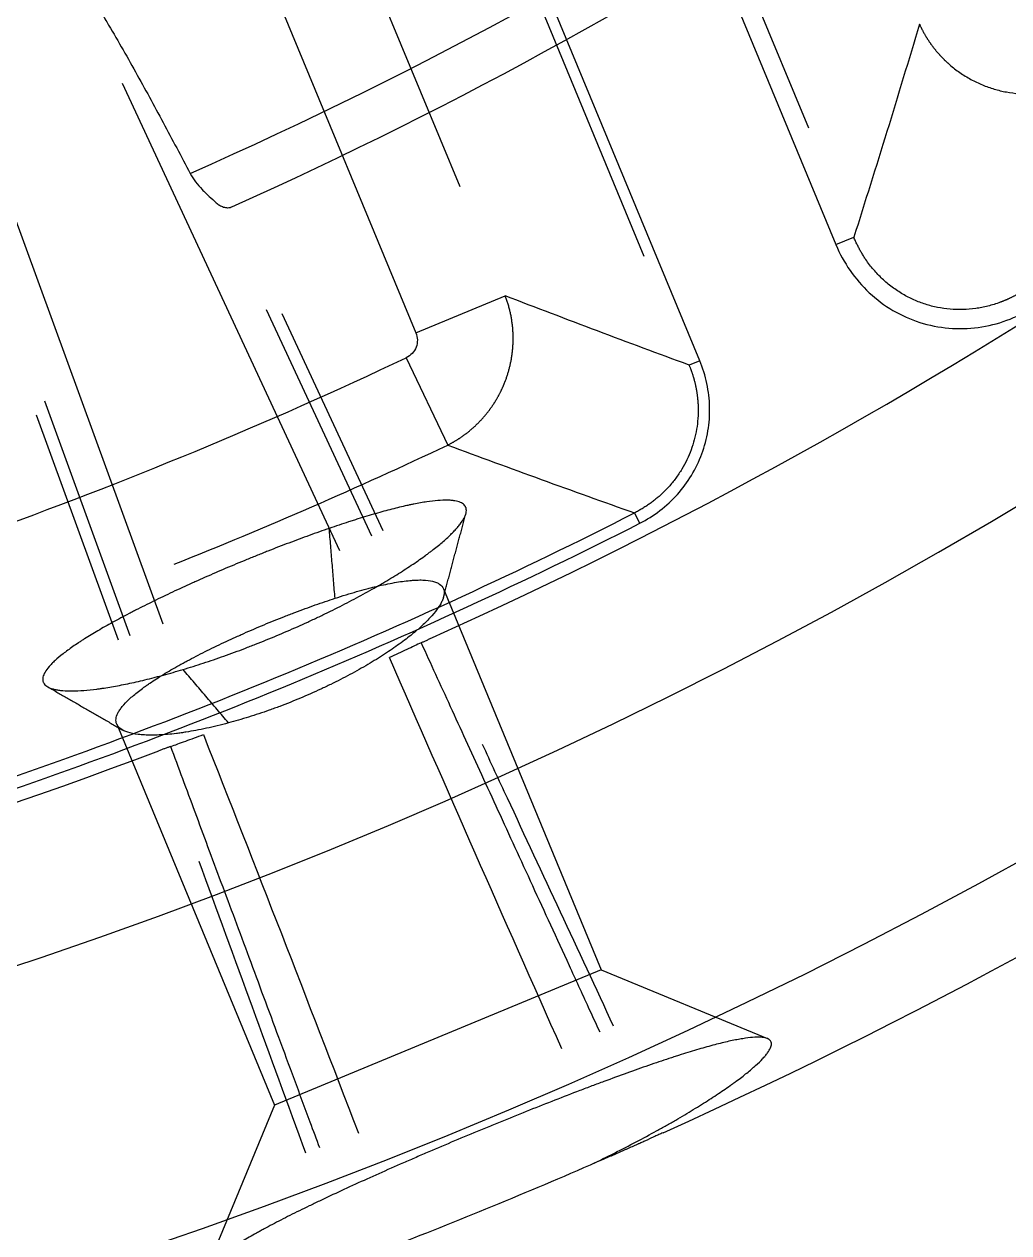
# Model space of a CAD drawing. Header units: millimetres. Extents: x 18 to 755, y 19 to 576.
# Drawn here: x 203.65 to 228.71, y 122.3 to 153.08 of the extents above; entities that cross this region are included whole.
import ezdxf

# ---------------------------------------------------------------- set-up
doc = ezdxf.new("R2010")
doc.units = ezdxf.units.MM
doc.layers.add('1', color=7, linetype='Continuous', true_color=0xffffff)

msp = doc.modelspace()

# ---------------------------------------------------------------- hatches: boundary and pattern name
at = {"layer": '1', "lineweight": -3}
h = msp.add_hatch(dxfattribs=at)
h.set_pattern_fill('ANSI31', scale=1.55, style=0)
edge = h.paths.add_edge_path(flags=0)
edge.add_line((123.581, 20.754), (119.659, 19.122))
edge.add_line((119.659, 19.122), (118.507, 21.892))
edge.add_line((118.507, 21.892), (111.247, 18.873))
edge.add_spline(control_points=[(111.247, 18.873), (110.93, 19.433), (110.613, 19.993), (110.297, 20.553)], knot_values=[0, 0, 0, 0, 1, 1, 1, 1], degree=3, periodic=0)
edge.add_spline(control_points=[(110.297, 20.553), (110.763, 21.685), (111.229, 22.818), (111.694, 23.95)], knot_values=[0, 0, 0, 0, 1, 1, 1, 1], degree=3, periodic=0)
edge.add_ellipse((358.348, 131.388), major_axis=(-2903.319, -1207.465), ratio=0.00143112, start_angle=0.954876, end_angle=0.989415)
edge.add_spline(control_points=[(120.306, 27.531), (120.582, 27.416), (120.858, 27.302), (121.417, 27.07), (121.701, 26.953), (122.165, 26.76), (122.347, 26.685), (122.528, 26.61)], knot_values=[0, 0, 0, 0, 0.372538, 0.372538, 0.755075, 0.755075, 1, 1, 1, 1], degree=3, periodic=0)
edge.add_spline(control_points=[(122.528, 26.61), (122.939, 24.772), (123.349, 22.934), (123.759, 21.096)], knot_values=[0, 0, 0, 0, 1, 1, 1, 1], degree=3, periodic=0)
edge.add_spline(control_points=[(123.759, 21.096), (123.763, 21.079), (123.765, 21.061), (123.767, 21.026), (123.766, 21.009), (123.761, 20.975), (123.758, 20.957), (123.747, 20.924), (123.741, 20.908), (123.724, 20.877), (123.715, 20.862), (123.694, 20.834), (123.682, 20.822), (123.663, 20.804), (123.656, 20.798), (123.642, 20.788), (123.635, 20.783), (123.613, 20.768), (123.598, 20.76), (123.581, 20.754)], knot_values=[0, 0, 0, 0, 0.125, 0.125, 0.25, 0.25, 0.375, 0.375, 0.5, 0.5, 0.625, 0.625, 0.75, 0.75, 0.8125, 0.8125, 0.875, 0.875, 1, 1, 1, 1], degree=3, periodic=0)
edge = h.paths.add_edge_path(flags=0)
edge.add_spline(control_points=[(300.574, 126.854), (300.649, 126.885), (300.802, 126.935), (300.96, 126.96), (301.061, 126.967), (301.082, 126.968), (301.122, 126.969), (301.142, 126.969), (301.203, 126.969), (301.243, 126.967), (301.362, 126.956), (301.442, 126.943), (301.52, 126.923)], knot_values=[0, 0, 0, 0, 0.25, 0.5, 0.5, 0.5625, 0.5625, 0.625, 0.625, 0.75, 0.75, 1, 1, 1, 1], degree=3, periodic=0)
edge.add_spline(control_points=[(301.52, 126.923), (301.572, 126.91), (301.625, 126.901), (301.705, 126.894), (301.731, 126.892), (301.772, 126.892), (301.785, 126.892), (301.812, 126.893), (301.826, 126.894), (301.893, 126.898), (301.946, 126.907), (302.024, 126.925), (302.049, 126.932), (302.1, 126.949), (302.126, 126.958), (302.151, 126.969)], knot_values=[0, 0, 0, 0, 0.25, 0.25, 0.375, 0.375, 0.4375, 0.4375, 0.5, 0.5, 0.75, 0.75, 0.875, 0.875, 1, 1, 1, 1], degree=3, periodic=0)
edge.add_line((302.151, 126.969), (314.312, 132.027))
edge.add_spline(control_points=[(314.312, 132.027), (314.325, 132.032), (314.337, 132.037), (314.362, 132.049), (314.398, 132.066), (314.433, 132.086), (314.501, 132.128), (314.544, 132.16), (314.605, 132.213), (314.625, 132.231), (314.662, 132.27), (314.68, 132.29), (314.731, 132.351), (314.762, 132.395), (314.79, 132.442)], knot_values=[0, 0, 0, 0, 0.0625, 0.0625, 0.125, 0.25, 0.25, 0.5, 0.5, 0.625, 0.625, 0.75, 0.75, 1, 1, 1, 1], degree=3, periodic=0)
edge.add_spline(control_points=[(314.79, 132.442), (314.831, 132.511), (314.877, 132.577), (314.954, 132.67), (314.994, 132.714), (315.038, 132.757), (315.067, 132.785), (315.082, 132.798), (315.158, 132.864), (315.223, 132.912), (315.325, 132.975), (315.377, 133.005), (315.432, 133.031), (315.468, 133.048), (315.487, 133.057), (315.505, 133.064)], knot_values=[0, 0, 0, 0, 0.25, 0.25, 0.375, 0.4375, 0.4375, 0.5, 0.5, 0.75, 0.75, 0.875, 0.9375, 0.9375, 1, 1, 1, 1], degree=3, periodic=0)
edge.add_line((315.505, 133.064), (355.591, 149.736))
edge.add_line((355.591, 149.736), (359.047, 141.426))
edge.add_spline(control_points=[(359.047, 141.426), (358.238, 139.465), (357.429, 137.504), (356.62, 135.543)], knot_values=[0, 0, 0, 0, 1, 1, 1, 1], degree=3, periodic=0)
edge.add_ellipse((358.348, 131.388), major_axis=(2903.319, 1207.465), ratio=0.00143112, start_angle=90, end_angle=158.464753)
edge.add_spline(control_points=[(346.091, 131.164), (345.823, 131.213), (345.554, 131.262), (345.084, 131.347), (344.883, 131.384), (344.488, 131.456), (344.293, 131.492), (344.099, 131.527)], knot_values=[0, 0, 0, 0, 0.404548, 0.404548, 0.707324, 0.707324, 1, 1, 1, 1], degree=3, periodic=0)
edge.add_spline(control_points=[(344.099, 131.527), (343.491, 132.478), (342.884, 133.428), (342.276, 134.379)], knot_values=[0, 0, 0, 0, 1, 1, 1, 1], degree=3, periodic=0)
edge.add_spline(control_points=[(342.276, 134.379), (342.197, 134.503), (342.108, 134.618), (341.961, 134.778), (341.91, 134.829), (341.83, 134.902), (341.802, 134.926), (341.746, 134.973), (341.717, 134.996), (341.572, 135.108), (341.45, 135.185), (341.257, 135.285), (341.191, 135.316), (341.09, 135.358), (341.056, 135.371), (340.987, 135.396), (340.953, 135.407), (340.778, 135.462), (340.637, 135.493), (340.421, 135.521), (340.349, 135.528), (340.24, 135.532), (340.203, 135.533), (340.13, 135.533), (340.093, 135.532), (339.911, 135.524), (339.767, 135.505), (339.555, 135.457), (339.485, 135.439), (339.381, 135.406), (339.346, 135.394), (339.277, 135.369), (339.243, 135.355), (339.209, 135.341)], knot_values=[0, 0, 0, 0, 0.125, 0.125, 0.1875, 0.1875, 0.21875, 0.21875, 0.25, 0.25, 0.375, 0.375, 0.4375, 0.4375, 0.46875, 0.46875, 0.5, 0.5, 0.625, 0.625, 0.6875, 0.6875, 0.71875, 0.71875, 0.75, 0.75, 0.875, 0.875, 0.9375, 0.9375, 0.96875, 0.96875, 1, 1, 1, 1], degree=3, periodic=0)
edge.add_line((339.209, 135.341), (256.764, 101.053))
edge.add_spline(control_points=[(256.764, 101.053), (258.459, 93.455), (260.155, 85.857), (261.851, 78.259)], knot_values=[0, 0, 0, 0, 1, 1, 1, 1], degree=3, periodic=0)
edge.add_line((261.851, 78.259), (252.617, 74.419))
edge.add_spline(control_points=[(252.617, 74.419), (248.643, 77.459), (244.669, 80.499), (240.694, 83.539)], knot_values=[0, 0, 0, 0, 1, 1, 1, 1], degree=3, periodic=0)
edge.add_line((240.694, 83.539), (226.859, 77.785))
edge.add_spline(control_points=[(226.859, 77.785), (226.212, 72.823), (225.566, 67.861), (224.92, 62.899)], knot_values=[0, 0, 0, 0, 1, 1, 1, 1], degree=3, periodic=0)
edge.add_line((224.92, 62.899), (215.686, 59.059))
edge.add_spline(control_points=[(215.686, 59.059), (211.494, 65.619), (207.301, 72.179), (203.109, 78.738)], knot_values=[0, 0, 0, 0, 1, 1, 1, 1], degree=3, periodic=0)
edge.add_line((203.109, 78.738), (120.663, 44.45))
edge.add_spline(control_points=[(120.663, 44.45), (120.646, 44.443), (120.629, 44.436), (120.596, 44.421), (120.546, 44.398), (120.497, 44.374), (120.4, 44.323), (120.338, 44.287), (120.155, 44.17), (120.039, 44.081), (119.823, 43.882), (119.725, 43.775), (119.593, 43.602), (119.552, 43.543), (119.493, 43.451), (119.465, 43.404), (119.438, 43.356), (119.421, 43.324), (119.412, 43.308), (119.336, 43.161), (119.281, 43.027), (119.216, 42.82), (119.197, 42.75), (119.174, 42.643), (119.167, 42.607), (119.154, 42.535), (119.149, 42.499), (119.125, 42.317), (119.119, 42.173), (119.132, 41.884), (119.151, 41.74), (119.183, 41.597)], knot_values=[0, 0, 0, 0, 0.015625, 0.015625, 0.03125, 0.0625, 0.0625, 0.125, 0.125, 0.25, 0.25, 0.375, 0.375, 0.4375, 0.4375, 0.46875, 0.484375, 0.484375, 0.5, 0.5, 0.625, 0.625, 0.6875, 0.6875, 0.71875, 0.71875, 0.75, 0.75, 0.875, 0.875, 1, 1, 1, 1], degree=3, periodic=0)
edge.add_spline(control_points=[(119.183, 41.597), (119.43, 40.492), (119.677, 39.387), (119.923, 38.282)], knot_values=[0, 0, 0, 0, 1, 1, 1, 1], degree=3, periodic=0)
edge.add_spline(control_points=[(119.923, 38.282), (119.768, 38.056), (119.613, 37.83), (119.343, 37.435), (119.227, 37.267), (119, 36.935), (118.888, 36.772), (118.776, 36.609)], knot_values=[0, 0, 0, 0, 0.405183, 0.405183, 0.707594, 0.707594, 1, 1, 1, 1], degree=3, periodic=0)
edge.add_ellipse((358.348, 131.388), major_axis=(-2903.319, -1207.465), ratio=0.00143112, start_angle=359.002567, end_angle=359.045124)
edge.add_spline(control_points=[(108.25, 32.23), (107.27, 32.636), (106.289, 33.042), (104.327, 33.853), (103.346, 34.259), (102.365, 34.664)], knot_values=[0, 0, 0, 0, 0.5, 0.5, 1, 1, 1, 1], degree=3, periodic=0)
edge.add_line((102.365, 34.664), (98.905, 42.982))
edge.add_line((98.905, 42.982), (138.991, 59.654))
edge.add_spline(control_points=[(138.991, 59.654), (139.066, 59.685), (139.219, 59.734), (139.378, 59.759), (139.54, 59.77), (139.62, 59.77), (139.78, 59.756), (139.859, 59.742), (139.937, 59.722)], knot_values=[0, 0, 0, 0, 0.25, 0.5, 0.5, 0.75, 0.75, 1, 1, 1, 1], degree=3, periodic=0)
edge.add_spline(control_points=[(139.937, 59.722), (139.99, 59.709), (140.042, 59.7), (140.149, 59.69), (140.202, 59.69), (140.31, 59.698), (140.416, 59.714), (140.518, 59.747), (140.568, 59.768)], knot_values=[0, 0, 0, 0, 0.25, 0.25, 0.5, 0.5, 0.75, 1, 1, 1, 1], degree=3, periodic=0)
edge.add_line((140.568, 59.768), (152.73, 64.826))
edge.add_spline(control_points=[(152.73, 64.826), (152.78, 64.847), (152.875, 64.896), (152.961, 64.959), (153.012, 65.004), (153.023, 65.013), (153.042, 65.031), (153.071, 65.06), (153.098, 65.089), (153.149, 65.151), (153.18, 65.195), (153.207, 65.241)], knot_values=[0, 0, 0, 0, 0.25, 0.5, 0.5, 0.5625, 0.5625, 0.625, 0.75, 0.75, 1, 1, 1, 1], degree=3, periodic=0)
edge.add_spline(control_points=[(153.207, 65.241), (153.248, 65.311), (153.294, 65.376), (153.371, 65.469), (153.412, 65.513), (153.455, 65.556), (153.484, 65.583), (153.499, 65.597), (153.576, 65.664), (153.64, 65.711), (153.776, 65.796), (153.848, 65.832), (153.923, 65.864)], knot_values=[0, 0, 0, 0, 0.25, 0.25, 0.375, 0.4375, 0.4375, 0.5, 0.5, 0.75, 0.75, 1, 1, 1, 1], degree=3, periodic=0)
edge.add_spline(control_points=[(153.923, 65.864), (166.396, 71.051), (178.87, 76.239), (191.343, 81.426)], knot_values=[0, 0, 0, 0, 1, 1, 1, 1], degree=3, periodic=0)
edge.add_spline(control_points=[(191.343, 81.426), (191.422, 81.459), (191.504, 81.486), (191.671, 81.528), (191.755, 81.543), (191.862, 81.553), (191.884, 81.555), (191.926, 81.558), (191.948, 81.558), (192.012, 81.56), (192.054, 81.559), (192.182, 81.552), (192.266, 81.541), (192.35, 81.523)], knot_values=[0, 0, 0, 0, 0.25, 0.25, 0.5, 0.5, 0.5625, 0.5625, 0.625, 0.625, 0.75, 0.75, 1, 1, 1, 1], degree=3, periodic=0)
edge.add_spline(control_points=[(192.35, 81.523), (192.407, 81.51), (192.464, 81.503), (192.579, 81.496), (192.637, 81.497), (192.752, 81.508), (192.809, 81.518), (192.922, 81.546), (192.977, 81.564), (193.031, 81.587)], knot_values=[0, 0, 0, 0, 0.25, 0.25, 0.5, 0.5, 0.75, 0.75, 1, 1, 1, 1], degree=3, periodic=0)
edge.add_line((193.031, 81.587), (209.632, 88.491))
edge.add_spline(control_points=[(209.632, 88.491), (209.683, 88.512), (209.732, 88.537), (209.826, 88.595), (209.871, 88.627), (209.934, 88.681), (209.954, 88.7), (209.993, 88.739), (210.011, 88.759), (210.064, 88.821), (210.096, 88.865), (210.125, 88.912)], knot_values=[0, 0, 0, 0, 0.25, 0.25, 0.5, 0.5, 0.625, 0.625, 0.75, 0.75, 1, 1, 1, 1], degree=3, periodic=0)
edge.add_spline(control_points=[(210.125, 88.912), (210.168, 88.983), (210.216, 89.05), (210.322, 89.174), (210.38, 89.233), (210.506, 89.34), (210.573, 89.389), (210.714, 89.476), (210.788, 89.513), (210.865, 89.545)], knot_values=[0, 0, 0, 0, 0.25, 0.25, 0.5, 0.5, 0.75, 0.75, 1, 1, 1, 1], degree=3, periodic=0)
edge.add_line((210.865, 89.545), (243.717, 103.208))
edge.add_spline(control_points=[(243.717, 103.208), (243.793, 103.24), (243.871, 103.265), (243.99, 103.294), (244.03, 103.302), (244.111, 103.315), (244.152, 103.32), (244.276, 103.331), (244.358, 103.331), (244.523, 103.318), (244.604, 103.305), (244.685, 103.286)], knot_values=[0, 0, 0, 0, 0.25, 0.25, 0.375, 0.375, 0.5, 0.5, 0.75, 0.75, 1, 1, 1, 1], degree=3, periodic=0)
edge.add_spline(control_points=[(244.685, 103.286), (244.738, 103.273), (244.793, 103.264), (244.902, 103.256), (244.957, 103.256), (245.067, 103.265), (245.121, 103.273), (245.227, 103.299), (245.279, 103.316), (245.329, 103.337)], knot_values=[0, 0, 0, 0, 0.25, 0.25, 0.5, 0.5, 0.75, 0.75, 1, 1, 1, 1], degree=3, periodic=0)
edge.add_line((245.329, 103.337), (261.996, 110.268))
edge.add_spline(control_points=[(261.996, 110.268), (262.049, 110.291), (262.1, 110.317), (262.174, 110.361), (262.198, 110.377), (262.245, 110.41), (262.268, 110.428), (262.335, 110.483), (262.376, 110.523), (262.453, 110.61), (262.488, 110.656), (262.519, 110.705)], knot_values=[0, 0, 0, 0, 0.25, 0.25, 0.375, 0.375, 0.5, 0.5, 0.75, 0.75, 1, 1, 1, 1], degree=3, periodic=0)
edge.add_spline(control_points=[(262.519, 110.705), (262.565, 110.778), (262.617, 110.846), (262.731, 110.974), (262.793, 111.033), (262.892, 111.115), (262.926, 111.141), (262.995, 111.19), (263.031, 111.213), (263.14, 111.279), (263.216, 111.318), (263.295, 111.35)], knot_values=[0, 0, 0, 0, 0.25, 0.25, 0.5, 0.5, 0.625, 0.625, 0.75, 0.75, 1, 1, 1, 1], degree=3, periodic=0)
edge.add_line((263.295, 111.35), (300.574, 126.854))
edge = h.paths.add_edge_path(flags=0)
edge.add_ellipse((358.348, 131.388), major_axis=(2903.319, 1207.465), ratio=0.00143112, start_angle=205.766732, end_angle=270)
edge.add_spline(control_points=[(360.076, 127.233), (360.215, 127.176), (360.353, 127.118), (361.483, 126.652), (362.475, 126.243), (363.467, 125.834)], knot_values=[0, 0, 0, 0, 0.122367, 0.122367, 1, 1, 1, 1], degree=3, periodic=0)
edge.add_spline(control_points=[(363.467, 125.834), (363.64, 125.218), (363.813, 124.601), (363.986, 123.985)], knot_values=[0, 0, 0, 0, 1, 1, 1, 1], degree=3, periodic=0)
edge.add_line((363.986, 123.985), (356.726, 120.966))
edge.add_line((356.726, 120.966), (357.878, 118.196))
edge.add_line((357.878, 118.196), (353.955, 116.564))
edge.add_spline(control_points=[(353.955, 116.564), (353.939, 116.558), (353.935, 116.557), (353.922, 116.553), (353.914, 116.55), (353.888, 116.545), (353.871, 116.542), (353.845, 116.541), (353.836, 116.541), (353.819, 116.542), (353.81, 116.543), (353.784, 116.546), (353.767, 116.55), (353.742, 116.558), (353.734, 116.561), (353.718, 116.567), (353.71, 116.571), (353.687, 116.583), (353.672, 116.592), (353.651, 116.608), (353.644, 116.614), (353.631, 116.626), (353.625, 116.632), (353.608, 116.651), (353.597, 116.665), (353.587, 116.68)], knot_values=[0, 0, 0, 0, 0.032258, 0.032258, 0.096774, 0.096774, 0.225806, 0.225806, 0.290323, 0.290323, 0.354839, 0.354839, 0.483871, 0.483871, 0.548387, 0.548387, 0.612903, 0.612903, 0.741935, 0.741935, 0.806452, 0.806452, 0.870968, 0.870968, 1, 1, 1, 1], degree=3, periodic=0)
edge.add_spline(control_points=[(353.587, 116.68), (352.576, 118.263), (351.564, 119.847), (350.552, 121.43)], knot_values=[0, 0, 0, 0, 1, 1, 1, 1], degree=3, periodic=0)
edge.add_spline(control_points=[(350.552, 121.43), (350.704, 121.8), (350.857, 122.171), (351.088, 122.73), (351.166, 122.919), (351.319, 123.29), (351.394, 123.471), (351.469, 123.653)], knot_values=[0, 0, 0, 0, 0.499921, 0.499921, 0.75496, 0.75496, 1, 1, 1, 1], degree=3, periodic=0)

# ---------------------------------------------------------------- linework, layer by layer
at = {"layer": '1', "color": 7, "lineweight": -3}
for p, q in [((188.847, 205.026), (213.619, 145.217)), ((214.746, 148.931), (192.269, 203.197)), ((211.398, 178.636), (224.311, 147.463)), ((220.846, 144.508), (207.683, 176.288)), ((223.618, 150.424), (213.001, 176.053)), ((208.558, 173.403), (219.425, 147.167)), ((211.685, 139.67), (206.149, 151.568)), ((202.685, 150.133), (207.183, 137.806)), ((224.311, 147.463), (224.766, 147.652)), ((213.619, 145.217), (215.894, 146.159)), ((209.805, 145.808), (212.488, 140.044)), ((210.204, 145.706), (212.776, 140.18)), ((213.375, 144.584), (214.429, 142.359)), ((220.846, 144.508), (220.573, 144.395)), ((206.351, 137.502), (204.172, 143.475)), ((206.051, 137.394), (203.962, 143.12)), ((219.318, 140.368), (219.184, 140.631)), ((214.32, 138.702), (218.339, 128.998)), ((214.042, 137.46), (214.042, 137.46)), ((206.005, 135.257), (210.024, 125.554)), ((207.079, 134.576), (207.079, 134.576)), ((218.339, 128.998), (210.024, 125.554)), ((218.339, 128.998), (222.566, 127.247)), ((210.024, 125.554), (208.273, 121.327))]:
    msp.add_line(p, q, dxfattribs=at)
for radius, start, end in [(136.863, 270, 90), (129, 270, 90), (111.791, 293.82797, 313.67203), (113, 294.14807, 313.35193), (125.094, 294.22625, 313.27375), (139, 294.29924, 313.20076), (118.347, 289.65116, 295.34698), (120.809, 291.74616, 295.34698), (124.456, 288.01317, 296.98497), (124.752, 288.01317, 296.98497), (125.094, 271.72625, 290.77375), (139, 291.31097, 293.68903)]:
    msp.add_arc((162.711, 251.538), radius, start, end, dxfattribs=at)
for points, knots in [([(204.883, 154.288), (204.886, 154.289), (204.89, 154.29), (204.898, 154.291), (204.902, 154.29), (204.909, 154.289), (204.913, 154.288), (204.921, 154.286), (204.924, 154.284), (204.935, 154.279), (204.941, 154.275), (204.954, 154.267), (204.96, 154.262), (204.978, 154.248), (204.99, 154.238), (205.012, 154.217), (205.023, 154.206), (205.055, 154.172), (205.075, 154.149), (205.114, 154.102), (205.133, 154.078), (205.188, 154.005), (205.224, 153.956), (205.295, 153.856), (205.329, 153.805), (205.431, 153.652), (205.497, 153.549), (205.626, 153.342), (205.69, 153.237), (205.878, 152.923), (206.001, 152.711), (206.244, 152.287), (206.364, 152.074), (206.602, 151.646), (206.72, 151.432), (206.954, 151.002), (207.07, 150.787), (207.417, 150.141), (207.646, 149.708), (207.874, 149.275)], [0, 0, 0, 0, 0.001953, 0.001953, 0.003906, 0.003906, 0.005859, 0.005859, 0.007813, 0.007813, 0.011719, 0.011719, 0.015625, 0.015625, 0.023438, 0.023438, 0.03125, 0.03125, 0.046875, 0.046875, 0.0625, 0.0625, 0.09375, 0.09375, 0.125, 0.125, 0.1875, 0.1875, 0.25, 0.25, 0.375, 0.375, 0.5, 0.5, 0.625, 0.625, 0.75, 0.75, 1, 1, 1, 1]), ([(226.436, 153.075), (226.44, 153.067), (226.447, 153.051), (226.458, 153.027), (226.47, 153.003), (226.482, 152.979), (226.493, 152.955), (226.506, 152.931), (226.518, 152.908), (226.53, 152.884), (226.543, 152.861), (226.556, 152.838), (226.569, 152.816), (226.582, 152.793), (226.595, 152.771), (226.609, 152.748), (226.622, 152.726), (226.636, 152.705), (226.65, 152.683), (226.664, 152.662), (226.678, 152.64), (226.692, 152.619), (226.707, 152.598), (226.721, 152.578), (226.736, 152.557), (226.75, 152.537), (226.765, 152.517), (226.78, 152.497), (226.795, 152.478), (226.81, 152.458), (226.826, 152.439), (226.841, 152.42), (226.856, 152.401), (226.872, 152.383), (226.887, 152.365), (226.903, 152.347), (226.918, 152.329), (226.934, 152.311), (226.95, 152.294), (226.966, 152.276), (226.981, 152.259), (226.997, 152.243), (227.013, 152.226), (227.029, 152.21), (227.045, 152.194), (227.061, 152.178), (227.077, 152.162), (227.093, 152.147), (227.109, 152.132), (227.125, 152.117), (227.141, 152.102), (227.157, 152.087), (227.173, 152.073), (227.189, 152.059), (227.282, 151.977), (227.461, 151.838), (227.741, 151.666), (228.034, 151.526), (228.337, 151.418), (228.649, 151.343), (228.971, 151.3), (229.299, 151.292), (229.532, 151.311), (229.67, 151.331), (229.713, 151.338), (229.757, 151.345), (229.801, 151.354), (229.846, 151.363), (229.891, 151.373), (229.936, 151.384), (229.982, 151.395), (230.029, 151.408), (230.075, 151.421), (230.122, 151.435), (230.169, 151.451), (230.217, 151.467), (230.264, 151.484), (230.312, 151.502), (230.359, 151.521), (230.407, 151.541), (230.455, 151.562), (230.502, 151.584), (230.55, 151.607), (230.597, 151.631), (230.645, 151.656), (230.692, 151.682), (230.739, 151.709), (230.785, 151.737), (230.816, 151.756), (230.831, 151.766)], [0, 0, 0, 0, 0.005214, 0.010417, 0.015608, 0.020787, 0.025953, 0.031107, 0.036247, 0.041373, 0.046484, 0.051581, 0.056662, 0.061728, 0.066777, 0.071809, 0.076824, 0.081822, 0.086801, 0.091762, 0.096703, 0.101625, 0.106528, 0.11141, 0.116271, 0.121111, 0.125929, 0.130726, 0.1355, 0.140251, 0.144979, 0.149684, 0.154364, 0.15902, 0.163651, 0.168257, 0.172838, 0.177393, 0.181921, 0.186423, 0.190898, 0.195346, 0.199766, 0.204158, 0.208522, 0.212857, 0.217164, 0.221441, 0.225689, 0.229907, 0.234094, 0.238252, 0.242379, 0.246475, 0.250539, 0.313972, 0.377041, 0.439324, 0.500425, 0.561424, 0.623613, 0.686597, 0.749954, 0.758256, 0.766687, 0.775243, 0.783922, 0.792723, 0.801641, 0.810675, 0.819822, 0.829079, 0.838442, 0.84791, 0.857477, 0.867142, 0.876901, 0.88675, 0.896685, 0.906705, 0.916803, 0.926978, 0.937225, 0.94754, 0.957919, 0.968359, 0.978855, 0.989403, 1, 1, 1, 1]), ([(207.874, 149.275), (207.914, 149.198), (207.961, 149.126), (208.064, 148.991), (208.12, 148.928), (208.207, 148.836), (208.237, 148.807), (208.297, 148.748), (208.327, 148.72), (208.418, 148.635), (208.479, 148.581), (208.54, 148.528)], [0, 0, 0, 0, 0.25, 0.25, 0.5, 0.5, 0.625, 0.625, 0.75, 0.75, 1, 1, 1, 1]), ([(208.54, 148.528), (208.566, 148.505), (208.594, 148.484), (208.639, 148.456), (208.654, 148.448), (208.686, 148.432), (208.702, 148.426), (208.737, 148.414), (208.754, 148.41), (208.782, 148.405), (208.791, 148.404), (208.809, 148.403), (208.819, 148.402), (208.847, 148.402), (208.865, 148.404), (208.893, 148.41), (208.902, 148.413), (208.921, 148.419), (208.93, 148.422), (208.939, 148.426)], [0, 0, 0, 0, 0.25, 0.25, 0.375, 0.375, 0.5, 0.5, 0.625, 0.625, 0.6875, 0.6875, 0.75, 0.75, 0.875, 0.875, 0.9375, 0.9375, 1, 1, 1, 1]), ([(224.311, 147.463), (224.408, 147.23), (224.527, 147.011), (224.811, 146.6), (224.977, 146.407), (225.343, 146.066), (225.542, 145.917), (225.977, 145.662), (226.207, 145.559), (226.682, 145.408), (226.932, 145.358), (227.431, 145.315), (227.68, 145.321), (228.179, 145.388), (228.424, 145.449), (228.893, 145.621), (229.12, 145.732), (229.334, 145.867)], [0, 0, 0, 0, 0.125, 0.125, 0.25, 0.25, 0.375, 0.375, 0.5, 0.5, 0.625, 0.625, 0.75, 0.75, 0.875, 0.875, 1, 1, 1, 1]), ([(229.071, 146.283), (229.063, 146.278), (229.046, 146.268), (229.022, 146.253), (228.997, 146.238), (228.972, 146.223), (228.948, 146.209), (228.923, 146.195), (228.898, 146.181), (228.874, 146.167), (228.849, 146.154), (228.825, 146.142), (228.801, 146.129), (228.776, 146.117), (228.752, 146.105), (228.728, 146.094), (228.704, 146.083), (228.68, 146.072), (228.656, 146.061), (228.632, 146.051), (228.609, 146.041), (228.585, 146.031), (228.562, 146.022), (228.539, 146.012), (228.516, 146.003), (228.448, 145.978), (228.336, 145.94), (228.179, 145.896), (228.023, 145.861), (227.811, 145.825), (227.541, 145.803), (227.215, 145.813), (226.897, 145.858), (226.589, 145.938), (226.293, 146.05), (226.007, 146.197), (225.736, 146.377), (225.529, 146.552), (225.376, 146.703), (225.269, 146.822), (225.166, 146.949), (225.092, 147.051), (225.045, 147.122), (225.02, 147.161), (224.995, 147.2), (224.97, 147.241), (224.946, 147.283), (224.922, 147.325), (224.898, 147.369), (224.875, 147.414), (224.852, 147.46), (224.829, 147.506), (224.808, 147.554), (224.786, 147.603), (224.773, 147.635), (224.766, 147.652)], [0, 0, 0, 0, 0.00566, 0.011286, 0.016879, 0.022438, 0.027961, 0.033449, 0.0389, 0.044314, 0.049691, 0.055028, 0.060327, 0.065586, 0.070804, 0.075981, 0.081116, 0.08621, 0.09126, 0.096266, 0.101229, 0.106147, 0.111019, 0.115846, 0.120627, 0.12536, 0.157663, 0.18934, 0.220315, 0.250518, 0.314144, 0.377208, 0.439371, 0.500319, 0.561213, 0.623318, 0.686319, 0.749876, 0.780095, 0.811091, 0.842795, 0.875128, 0.88387, 0.89277, 0.901824, 0.911028, 0.920379, 0.929873, 0.939506, 0.949275, 0.959175, 0.969201, 0.979351, 0.989618, 1, 1, 1, 1]), ([(214.429, 142.359), (214.437, 142.363), (214.453, 142.371), (214.478, 142.384), (214.502, 142.397), (214.526, 142.41), (214.55, 142.423), (214.574, 142.437), (214.598, 142.451), (214.621, 142.465), (214.645, 142.479), (214.668, 142.493), (214.692, 142.508), (214.715, 142.523), (214.738, 142.538), (214.761, 142.553), (214.783, 142.569), (214.806, 142.585), (214.828, 142.601), (214.85, 142.617), (214.873, 142.633), (214.894, 142.649), (214.916, 142.666), (214.938, 142.683), (214.959, 142.7), (214.981, 142.717), (215.002, 142.735), (215.023, 142.752), (215.043, 142.77), (215.064, 142.788), (215.084, 142.806), (215.104, 142.825), (215.124, 142.843), (215.144, 142.862), (215.164, 142.88), (215.183, 142.899), (215.202, 142.918), (215.221, 142.937), (215.24, 142.957), (215.259, 142.976), (215.277, 142.996), (215.296, 143.016), (215.314, 143.035), (215.331, 143.055), (215.349, 143.076), (215.366, 143.096), (215.383, 143.116), (215.4, 143.136), (215.417, 143.157), (215.434, 143.178), (215.45, 143.198), (215.466, 143.219), (215.482, 143.24), (215.498, 143.261), (215.513, 143.282), (215.528, 143.303), (215.543, 143.325), (215.558, 143.346), (215.573, 143.367), (215.587, 143.389), (215.601, 143.41), (215.615, 143.432), (215.629, 143.453), (215.642, 143.475), (215.655, 143.497), (215.668, 143.518), (215.681, 143.54), (215.694, 143.562), (215.706, 143.584), (215.718, 143.606), (215.73, 143.628), (215.742, 143.65), (215.753, 143.672), (215.765, 143.694), (215.776, 143.715), (215.787, 143.737), (215.797, 143.759), (215.808, 143.781), (215.818, 143.803), (215.828, 143.825), (215.837, 143.847), (215.847, 143.869), (215.856, 143.891), (215.865, 143.913), (215.874, 143.935), (215.883, 143.957), (215.894, 143.985), (215.907, 144.02), (215.922, 144.061), (215.936, 144.102), (215.95, 144.144), (215.963, 144.187), (215.976, 144.23), (215.988, 144.274), (216, 144.318), (216.011, 144.363), (216.022, 144.408), (216.031, 144.453), (216.041, 144.499), (216.049, 144.545), (216.057, 144.592), (216.064, 144.639), (216.071, 144.686), (216.076, 144.734), (216.081, 144.782), (216.086, 144.83), (216.089, 144.878), (216.092, 144.927), (216.094, 144.976), (216.095, 145.025), (216.096, 145.075), (216.095, 145.124), (216.094, 145.174), (216.092, 145.224), (216.089, 145.274), (216.085, 145.324), (216.081, 145.374), (216.075, 145.424), (216.069, 145.474), (216.062, 145.524), (216.054, 145.574), (216.045, 145.623), (216.036, 145.673), (216.025, 145.723), (216.014, 145.772), (216.002, 145.821), (215.989, 145.871), (215.975, 145.919), (215.96, 145.968), (215.945, 146.016), (215.929, 146.064), (215.912, 146.112), (215.9, 146.144), (215.894, 146.159)], [0, 0, 0, 0, 0.006177, 0.012357, 0.018539, 0.024722, 0.030908, 0.037094, 0.043281, 0.049469, 0.055656, 0.061844, 0.068031, 0.074216, 0.080401, 0.086583, 0.092764, 0.098942, 0.105117, 0.11129, 0.117458, 0.123623, 0.129783, 0.135939, 0.14209, 0.148236, 0.154376, 0.16051, 0.166637, 0.172758, 0.178872, 0.184979, 0.191077, 0.197168, 0.20325, 0.209323, 0.215387, 0.221442, 0.227486, 0.233521, 0.239545, 0.245559, 0.251561, 0.257552, 0.263531, 0.269498, 0.275452, 0.281394, 0.287323, 0.293238, 0.29914, 0.305028, 0.310901, 0.31676, 0.322605, 0.328434, 0.334247, 0.340045, 0.345828, 0.351593, 0.357343, 0.363076, 0.368791, 0.37449, 0.38017, 0.385833, 0.391478, 0.397105, 0.402714, 0.408303, 0.413874, 0.419425, 0.424957, 0.430469, 0.435962, 0.441434, 0.446887, 0.452318, 0.457729, 0.46312, 0.468489, 0.473837, 0.479163, 0.484468, 0.489751, 0.495013, 0.500252, 0.509941, 0.519704, 0.529542, 0.539452, 0.549434, 0.559485, 0.569606, 0.579795, 0.59005, 0.60037, 0.610753, 0.621198, 0.631704, 0.642269, 0.652891, 0.663569, 0.6743, 0.685083, 0.695917, 0.706799, 0.717728, 0.728702, 0.739718, 0.750775, 0.76187, 0.773003, 0.784169, 0.795369, 0.806598, 0.817856, 0.82914, 0.840447, 0.851777, 0.863125, 0.874491, 0.885872, 0.897265, 0.908669, 0.92008, 0.931498, 0.942919, 0.954342, 0.965763, 0.977182, 0.988595, 1, 1, 1, 1]), ([(213.619, 145.217), (213.667, 145.101), (213.67, 144.968), (213.58, 144.735), (213.489, 144.638), (213.375, 144.584)], [0, 0, 0, 0, 0.5, 0.5, 1, 1, 1, 1]), ([(220.573, 144.395), (220.576, 144.387), (220.583, 144.371), (220.592, 144.347), (220.601, 144.323), (220.611, 144.3), (220.619, 144.276), (220.628, 144.252), (220.637, 144.228), (220.645, 144.204), (220.653, 144.18), (220.661, 144.156), (220.668, 144.132), (220.676, 144.109), (220.683, 144.085), (220.69, 144.061), (220.696, 144.037), (220.703, 144.013), (220.709, 143.989), (220.715, 143.965), (220.721, 143.941), (220.727, 143.918), (220.732, 143.894), (220.737, 143.87), (220.742, 143.846), (220.747, 143.823), (220.752, 143.799), (220.756, 143.776), (220.76, 143.752), (220.764, 143.729), (220.768, 143.705), (220.772, 143.682), (220.775, 143.659), (220.778, 143.635), (220.781, 143.612), (220.784, 143.589), (220.787, 143.566), (220.789, 143.543), (220.791, 143.521), (220.793, 143.498), (220.795, 143.475), (220.797, 143.453), (220.798, 143.43), (220.8, 143.408), (220.801, 143.385), (220.802, 143.363), (220.803, 143.341), (220.806, 143.233), (220.801, 143.04), (220.769, 142.764), (220.71, 142.495), (220.628, 142.235), (220.521, 141.984), (220.391, 141.742), (220.236, 141.511), (220.108, 141.355), (220.024, 141.262), (219.99, 141.227), (219.956, 141.191), (219.921, 141.156), (219.884, 141.122), (219.847, 141.087), (219.809, 141.053), (219.77, 141.02), (219.73, 140.986), (219.689, 140.953), (219.647, 140.921), (219.604, 140.889), (219.561, 140.858), (219.517, 140.827), (219.471, 140.797), (219.425, 140.768), (219.379, 140.739), (219.331, 140.711), (219.283, 140.684), (219.234, 140.657), (219.2, 140.64), (219.184, 140.631)], [0, 0, 0, 0, 0.005809, 0.011607, 0.017393, 0.023167, 0.028928, 0.034677, 0.040413, 0.046136, 0.051845, 0.05754, 0.06322, 0.068886, 0.074536, 0.080171, 0.085791, 0.091394, 0.096981, 0.102551, 0.108104, 0.11364, 0.119158, 0.124658, 0.130139, 0.135602, 0.141046, 0.146471, 0.151876, 0.157261, 0.162626, 0.167971, 0.173295, 0.178598, 0.183879, 0.189139, 0.194378, 0.199594, 0.204787, 0.209959, 0.215107, 0.220232, 0.225334, 0.230412, 0.235466, 0.240496, 0.245502, 0.250483, 0.313708, 0.376574, 0.438826, 0.500224, 0.561607, 0.623859, 0.686739, 0.749991, 0.760912, 0.77195, 0.783101, 0.794364, 0.805735, 0.817213, 0.828793, 0.840475, 0.852253, 0.864126, 0.87609, 0.888141, 0.900278, 0.912495, 0.924791, 0.93716, 0.949601, 0.962109, 0.974681, 0.987312, 1, 1, 1, 1]), ([(219.318, 140.368), (219.5, 140.461), (219.67, 140.568), (219.99, 140.813), (220.14, 140.952), (220.41, 141.254), (220.53, 141.416), (220.738, 141.761), (220.827, 141.946), (220.968, 142.325), (221.019, 142.52), (221.086, 142.918), (221.1, 143.123), (221.091, 143.527), (221.068, 143.727), (220.984, 144.124), (220.924, 144.319), (220.846, 144.508)], [0, 0, 0, 0, 0.125, 0.125, 0.25, 0.25, 0.375, 0.375, 0.5, 0.5, 0.625, 0.625, 0.75, 0.75, 0.875, 0.875, 1, 1, 1, 1]), ([(207.694, 136.646), (207.864, 136.697), (208.036, 136.751), (208.383, 136.865), (208.558, 136.924), (208.911, 137.05), (209.089, 137.115), (209.314, 137.201), (209.36, 137.218), (209.45, 137.253), (209.495, 137.271), (209.631, 137.324), (209.72, 137.36), (209.989, 137.469), (210.167, 137.544), (210.519, 137.696), (210.693, 137.774), (210.953, 137.894), (211.039, 137.934), (211.168, 137.995), (211.211, 138.016), (211.296, 138.057), (211.507, 138.159), (211.712, 138.262), (212.03, 138.427), (212.185, 138.51), (212.411, 138.635), (212.485, 138.676), (212.595, 138.739), (212.632, 138.76), (212.704, 138.801), (212.739, 138.822), (212.916, 138.926), (213.051, 139.008), (213.308, 139.169), (213.43, 139.249), (213.662, 139.405), (213.771, 139.482), (213.9, 139.576), (213.925, 139.595), (213.975, 139.633), (214.049, 139.688), (214.209, 139.814), (214.33, 139.917), (214.475, 140.049), (214.54, 140.112), (214.626, 140.203), (214.653, 140.233), (214.69, 140.277), (214.702, 140.291), (214.725, 140.319), (214.78, 140.389), (214.821, 140.453), (214.871, 140.548), (214.888, 140.593), (214.906, 140.674), (214.907, 140.711), (214.897, 140.754), (214.894, 140.762), (214.888, 140.778), (214.878, 140.801), (214.843, 140.849), (214.794, 140.881), (214.714, 140.916), (214.666, 140.93), (214.581, 140.944), (214.551, 140.948), (214.502, 140.952), (214.486, 140.953), (214.451, 140.955), (214.363, 140.958), (214.263, 140.954), (214.09, 140.94), (213.996, 140.929), (213.794, 140.899), (213.685, 140.88), (213.541, 140.851), (213.511, 140.844), (213.452, 140.832), (213.421, 140.825), (213.33, 140.805), (213.142, 140.761), (212.942, 140.71), (212.665, 140.634), (212.521, 140.592), (212.297, 140.525), (212.183, 140.49), (212.065, 140.453), (211.986, 140.428), (211.946, 140.415), (211.746, 140.35), (211.583, 140.296), (211.415, 140.238)], [0, 0, 0, 0, 0.03125, 0.03125, 0.0625, 0.0625, 0.09375, 0.09375, 0.101563, 0.101563, 0.109375, 0.109375, 0.125, 0.125, 0.15625, 0.15625, 0.1875, 0.1875, 0.203125, 0.203125, 0.210938, 0.210938, 0.21875, 0.25, 0.25, 0.28125, 0.28125, 0.296875, 0.296875, 0.304688, 0.304688, 0.3125, 0.3125, 0.34375, 0.34375, 0.375, 0.375, 0.40625, 0.40625, 0.414063, 0.414063, 0.421875, 0.4375, 0.46875, 0.46875, 0.5, 0.5, 0.515625, 0.515625, 0.523438, 0.523438, 0.53125, 0.5625, 0.5625, 0.59375, 0.59375, 0.625, 0.625, 0.632813, 0.632813, 0.640625, 0.65625, 0.6875, 0.6875, 0.71875, 0.71875, 0.734375, 0.734375, 0.742188, 0.742188, 0.75, 0.78125, 0.78125, 0.8125, 0.8125, 0.84375, 0.84375, 0.851563, 0.851563, 0.859375, 0.859375, 0.875, 0.90625, 0.90625, 0.9375, 0.9375, 0.953125, 0.960938, 0.960938, 0.96875, 0.96875, 1, 1, 1, 1]), ([(211.415, 140.238), (211.247, 140.18), (211.078, 140.12), (210.735, 139.996), (210.562, 139.932), (210.211, 139.799), (210.034, 139.731), (209.81, 139.642), (209.766, 139.625), (209.676, 139.589), (209.63, 139.571), (209.496, 139.516), (209.227, 139.407), (208.96, 139.296), (208.607, 139.146), (208.432, 139.07), (208.17, 138.955), (208.084, 138.916), (207.954, 138.858), (207.911, 138.838), (207.825, 138.799), (207.611, 138.702), (207.404, 138.605), (207.081, 138.451), (206.923, 138.374), (206.692, 138.259), (206.617, 138.221), (206.504, 138.164), (206.467, 138.145), (206.394, 138.107), (206.357, 138.088), (206.175, 137.994), (206.037, 137.919), (205.772, 137.774), (205.647, 137.702), (205.408, 137.562), (205.295, 137.493), (205.161, 137.409), (205.135, 137.392), (205.083, 137.359), (205.058, 137.342), (204.983, 137.293), (204.841, 137.196), (204.716, 137.104), (204.565, 136.986), (204.497, 136.93), (204.408, 136.848), (204.38, 136.821), (204.341, 136.782), (204.329, 136.769), (204.305, 136.743), (204.294, 136.73), (204.24, 136.668), (204.206, 136.621), (204.154, 136.533), (204.137, 136.492), (204.119, 136.415), (204.119, 136.379), (204.13, 136.338), (204.132, 136.33), (204.139, 136.314), (204.15, 136.291), (204.166, 136.27), (204.204, 136.231), (204.238, 136.208), (204.322, 136.168), (204.372, 136.152), (204.46, 136.132), (204.491, 136.126), (204.542, 136.119), (204.559, 136.116), (204.595, 136.112), (204.613, 136.11), (204.707, 136.103), (204.789, 136.1), (204.968, 136.101), (205.065, 136.105), (205.272, 136.121), (205.383, 136.132), (205.531, 136.151), (205.561, 136.155), (205.622, 136.164), (205.653, 136.168), (205.747, 136.183), (205.811, 136.193), (206.007, 136.227), (206.279, 136.279), (206.572, 136.345), (206.8, 136.4), (206.877, 136.419), (206.995, 136.449), (207.035, 136.46), (207.115, 136.481), (207.155, 136.492), (207.359, 136.547), (207.525, 136.595), (207.694, 136.646)], [0, 0, 0, 0, 0.03125, 0.03125, 0.0625, 0.0625, 0.09375, 0.09375, 0.101563, 0.101563, 0.109375, 0.109375, 0.125, 0.15625, 0.15625, 0.1875, 0.1875, 0.203125, 0.203125, 0.210938, 0.210938, 0.21875, 0.25, 0.25, 0.28125, 0.28125, 0.296875, 0.296875, 0.304688, 0.304688, 0.3125, 0.3125, 0.34375, 0.34375, 0.375, 0.375, 0.40625, 0.40625, 0.414063, 0.414063, 0.421875, 0.421875, 0.4375, 0.46875, 0.46875, 0.5, 0.5, 0.515625, 0.515625, 0.523438, 0.523438, 0.53125, 0.53125, 0.5625, 0.5625, 0.59375, 0.59375, 0.625, 0.625, 0.632813, 0.632813, 0.640625, 0.65625, 0.65625, 0.6875, 0.6875, 0.71875, 0.71875, 0.734375, 0.734375, 0.742188, 0.742188, 0.75, 0.75, 0.78125, 0.78125, 0.8125, 0.8125, 0.84375, 0.84375, 0.851563, 0.851563, 0.859375, 0.859375, 0.875, 0.875, 0.90625, 0.9375, 0.9375, 0.953125, 0.953125, 0.960938, 0.960938, 0.96875, 0.96875, 1, 1, 1, 1]), ([(211.562, 138.459), (211.752, 138.521), (211.935, 138.577), (212.199, 138.652), (212.286, 138.676), (212.412, 138.71), (212.454, 138.72), (212.537, 138.741), (212.578, 138.751), (212.78, 138.799), (212.931, 138.831), (213.213, 138.881), (213.344, 138.9), (213.48, 138.912), (213.495, 138.914), (213.525, 138.916), (213.54, 138.917), (213.583, 138.92), (213.667, 138.924), (213.744, 138.925), (213.889, 138.92), (213.973, 138.91), (214.081, 138.883), (214.114, 138.873), (214.158, 138.854), (214.173, 138.847), (214.199, 138.833), (214.211, 138.826), (214.269, 138.786), (214.301, 138.747), (214.32, 138.702)], [0, 0, 0, 0, 0.125, 0.125, 0.1875, 0.1875, 0.21875, 0.21875, 0.25, 0.25, 0.375, 0.375, 0.5, 0.5, 0.515625, 0.515625, 0.53125, 0.53125, 0.5625, 0.625, 0.625, 0.75, 0.75, 0.8125, 0.8125, 0.84375, 0.84375, 0.875, 0.875, 1, 1, 1, 1]), ([(214.32, 138.702), (214.336, 138.662), (214.342, 138.617), (214.334, 138.519), (214.32, 138.466), (214.283, 138.379), (214.268, 138.349), (214.242, 138.302), (214.232, 138.286), (214.212, 138.254), (214.202, 138.238), (214.145, 138.155), (214.091, 138.086), (213.962, 137.941), (213.889, 137.866), (213.764, 137.748), (213.72, 137.708), (213.65, 137.647), (213.626, 137.627), (213.577, 137.586), (213.552, 137.565), (213.425, 137.462), (213.315, 137.378), (213.08, 137.207), (212.955, 137.121), (212.788, 137.013), (212.754, 136.991), (212.685, 136.947), (212.65, 136.925), (212.543, 136.859), (212.471, 136.816), (212.251, 136.686), (212.099, 136.6), (211.784, 136.431), (211.622, 136.348), (211.411, 136.246), (211.369, 136.225), (211.284, 136.185), (211.156, 136.125), (211.027, 136.066), (210.768, 135.952), (210.594, 135.879), (210.331, 135.774), (210.242, 135.74), (210.109, 135.69), (210.065, 135.673), (209.976, 135.641), (209.932, 135.625), (209.71, 135.546), (209.535, 135.488), (209.189, 135.379), (209.018, 135.33), (208.85, 135.284)], [0, 0, 0, 0, 0.0625, 0.0625, 0.125, 0.125, 0.15625, 0.15625, 0.171875, 0.171875, 0.1875, 0.1875, 0.25, 0.25, 0.3125, 0.3125, 0.34375, 0.34375, 0.359375, 0.359375, 0.375, 0.375, 0.4375, 0.4375, 0.5, 0.5, 0.515625, 0.515625, 0.53125, 0.53125, 0.5625, 0.5625, 0.625, 0.625, 0.6875, 0.6875, 0.703125, 0.703125, 0.71875, 0.75, 0.75, 0.8125, 0.8125, 0.84375, 0.84375, 0.859375, 0.859375, 0.875, 0.875, 0.9375, 0.9375, 1, 1, 1, 1]), ([(206.005, 135.257), (205.988, 135.297), (205.983, 135.34), (205.993, 135.433), (206.009, 135.482), (206.049, 135.561), (206.065, 135.589), (206.093, 135.631), (206.103, 135.645), (206.125, 135.674), (206.136, 135.689), (206.196, 135.763), (206.255, 135.824), (206.391, 135.952), (206.469, 136.018), (206.601, 136.121), (206.648, 136.156), (206.721, 136.209), (206.747, 136.227), (206.798, 136.263), (206.824, 136.281), (206.958, 136.372), (207.073, 136.446), (207.318, 136.595), (207.449, 136.671), (207.622, 136.768), (207.657, 136.787), (207.728, 136.826), (207.764, 136.846), (207.874, 136.905), (207.948, 136.944), (208.173, 137.061), (208.329, 137.138), (208.649, 137.293), (208.814, 137.371), (209.026, 137.468), (209.068, 137.487), (209.154, 137.525), (209.196, 137.544), (209.325, 137.601), (209.411, 137.638), (209.669, 137.75), (209.842, 137.822), (210.104, 137.928), (210.192, 137.963), (210.323, 138.014), (210.368, 138.032), (210.455, 138.066), (210.499, 138.082), (210.717, 138.165), (210.89, 138.228), (211.229, 138.348), (211.397, 138.405), (211.562, 138.459)], [0, 0, 0, 0, 0.0625, 0.0625, 0.125, 0.125, 0.15625, 0.15625, 0.171875, 0.171875, 0.1875, 0.1875, 0.25, 0.25, 0.3125, 0.3125, 0.34375, 0.34375, 0.359375, 0.359375, 0.375, 0.375, 0.4375, 0.4375, 0.5, 0.5, 0.515625, 0.515625, 0.53125, 0.53125, 0.5625, 0.5625, 0.625, 0.625, 0.6875, 0.6875, 0.703125, 0.703125, 0.71875, 0.71875, 0.75, 0.75, 0.8125, 0.8125, 0.84375, 0.84375, 0.859375, 0.859375, 0.875, 0.875, 0.9375, 0.9375, 1, 1, 1, 1]), ([(213.754, 137.324), (213.703, 137.3), (213.646, 137.273), (213.522, 137.215), (213.456, 137.184), (213.317, 137.12), (213.244, 137.086), (213.098, 137.018), (213.024, 136.984), (212.951, 136.95)], [0, 0, 0, 0, 0.25, 0.25, 0.5, 0.5, 0.75, 0.75, 1, 1, 1, 1]), ([(213.754, 137.324), (213.763, 137.329), (213.773, 137.333), (213.793, 137.343), (213.804, 137.348), (213.838, 137.364), (213.861, 137.375), (213.898, 137.393), (213.91, 137.398), (213.936, 137.41), (213.949, 137.417), (213.988, 137.435), (214.015, 137.448), (214.042, 137.46)], [0, 0, 0, 0, 0.125, 0.125, 0.25, 0.25, 0.5, 0.5, 0.625, 0.625, 0.75, 0.75, 1, 1, 1, 1]), ([(213.754, 137.324), (213.875, 137.059), (214.121, 136.52), (214.498, 135.697), (214.888, 134.844), (215.293, 133.961), (215.711, 133.049), (216.143, 132.107), (216.589, 131.135), (217.049, 130.133), (217.522, 129.102), (217.94, 128.193), (218.2, 127.628), (218.298, 127.416)], [0, 0, 0, 0, 0.080058, 0.163122, 0.249192, 0.338269, 0.430351, 0.52544, 0.623534, 0.724635, 0.828742, 0.935855, 1, 1, 1, 1]), ([(208.85, 135.284), (208.655, 135.232), (208.468, 135.187), (208.107, 135.109), (207.934, 135.076), (207.727, 135.044), (207.686, 135.038), (207.625, 135.029), (207.605, 135.026), (207.565, 135.021), (207.466, 135.008), (207.371, 134.998), (207.152, 134.979), (207.017, 134.973), (206.83, 134.973), (206.77, 134.974), (206.685, 134.979), (206.657, 134.981), (206.604, 134.986), (206.577, 134.988), (206.451, 135.004), (206.364, 135.022), (206.215, 135.07), (206.153, 135.1), (206.082, 135.153), (206.061, 135.172), (206.028, 135.213), (206.014, 135.234), (206.005, 135.257)], [0, 0, 0, 0, 0.125, 0.125, 0.25, 0.25, 0.28125, 0.28125, 0.296875, 0.296875, 0.3125, 0.375, 0.375, 0.5, 0.5, 0.5625, 0.5625, 0.59375, 0.59375, 0.625, 0.625, 0.75, 0.75, 0.875, 0.875, 0.9375, 0.9375, 1, 1, 1, 1]), ([(207.379, 134.684), (207.434, 134.703), (207.493, 134.725), (207.621, 134.772), (207.69, 134.797), (207.832, 134.849), (207.906, 134.876), (208.057, 134.931), (208.134, 134.959), (208.211, 134.987)], [0, 0, 0, 0, 0.25, 0.25, 0.5, 0.5, 0.75, 0.75, 1, 1, 1, 1]), ([(207.379, 134.684), (207.37, 134.68), (207.359, 134.677), (207.338, 134.669), (207.327, 134.665), (207.292, 134.653), (207.267, 134.644), (207.229, 134.63), (207.216, 134.626), (207.189, 134.616), (207.176, 134.611), (207.135, 134.596), (207.107, 134.586), (207.079, 134.576)], [0, 0, 0, 0, 0.125, 0.125, 0.25, 0.25, 0.5, 0.5, 0.625, 0.625, 0.75, 0.75, 1, 1, 1, 1]), ([(211.172, 124.465), (211.092, 124.682), (210.877, 125.263), (210.53, 126.2), (210.136, 127.263), (209.753, 128.296), (209.381, 129.299), (209.021, 130.271), (208.671, 131.212), (208.332, 132.123), (208.005, 133.004), (207.688, 133.854), (207.481, 134.41), (207.379, 134.684)], [0, 0, 0, 0, 0.063697, 0.170721, 0.274768, 0.375839, 0.473933, 0.569052, 0.661194, 0.75036, 0.83655, 0.919763, 1, 1, 1, 1]), ([(215.308, 134.74), (215.519, 134.287), (215.729, 133.834), (216.841, 131.445), (217.743, 129.508), (218.644, 127.572)], [0, 0, 0, 0, 0.189502, 0.189502, 1, 1, 1, 1]), ([(222.566, 127.247), (222.53, 127.262), (222.486, 127.272), (222.378, 127.283), (222.254, 127.285), (222.094, 127.269), (221.961, 127.25), (221.914, 127.242), (221.84, 127.229), (221.815, 127.225), (221.764, 127.215), (221.738, 127.21), (221.604, 127.183), (221.375, 127.13), (221.115, 127.061), (220.84, 126.983), (220.695, 126.94), (220.466, 126.87), (220.388, 126.845), (220.267, 126.807), (220.227, 126.793), (220.144, 126.767), (220.103, 126.753), (219.893, 126.684), (219.547, 126.567), (219.179, 126.437), (218.8, 126.301), (218.605, 126.229), (218.305, 126.118), (218.203, 126.08), (218.049, 126.022), (217.997, 126.002), (217.893, 125.963), (217.841, 125.943), (217.58, 125.843), (217.158, 125.68), (216.727, 125.51), (216.292, 125.336), (216.072, 125.247), (215.794, 125.134), (215.738, 125.111), (215.626, 125.065), (215.459, 124.997), (215.292, 124.928), (214.96, 124.791), (214.519, 124.607), (214.084, 124.421), (213.759, 124.282), (213.652, 124.236), (213.49, 124.166), (213.437, 124.142), (213.329, 124.096), (213.276, 124.072), (213.011, 123.956), (212.803, 123.865), (212.397, 123.683), (212.001, 123.504), (211.623, 123.329), (211.393, 123.22), (211.347, 123.199), (211.256, 123.156), (211.211, 123.134), (211.077, 123.07), (210.99, 123.028), (210.733, 122.904), (210.406, 122.742), (210.108, 122.588), (209.895, 122.476), (209.792, 122.421), (209.692, 122.366), (209.627, 122.33), (209.594, 122.312), (209.436, 122.224), (209.319, 122.156), (209.102, 122.026), (208.904, 121.902), (208.741, 121.788), (208.632, 121.707), (208.598, 121.68), (208.551, 121.641), (208.536, 121.629), (208.506, 121.604), (208.492, 121.591), (208.425, 121.531), (208.337, 121.44), (208.288, 121.363), (208.273, 121.327)], [0, 0, 0, 0, 0.03125, 0.03125, 0.0625, 0.09375, 0.09375, 0.109375, 0.109375, 0.117187, 0.117187, 0.125, 0.125, 0.15625, 0.1875, 0.1875, 0.21875, 0.21875, 0.234375, 0.234375, 0.242187, 0.242187, 0.25, 0.25, 0.28125, 0.3125, 0.3125, 0.34375, 0.34375, 0.359375, 0.359375, 0.367187, 0.367187, 0.375, 0.375, 0.40625, 0.4375, 0.4375, 0.46875, 0.46875, 0.476562, 0.476562, 0.484375, 0.5, 0.5, 0.53125, 0.5625, 0.5625, 0.578125, 0.578125, 0.585937, 0.585937, 0.59375, 0.59375, 0.625, 0.625, 0.65625, 0.6875, 0.6875, 0.695312, 0.695312, 0.703125, 0.703125, 0.71875, 0.71875, 0.75, 0.78125, 0.78125, 0.796875, 0.804687, 0.804687, 0.8125, 0.8125, 0.84375, 0.84375, 0.875, 0.90625, 0.90625, 0.921875, 0.921875, 0.929687, 0.929687, 0.9375, 0.9375, 0.96875, 1, 1, 1, 1]), ([(218.094, 124.047), (218.293, 124.144), (218.487, 124.239), (218.863, 124.43), (219.23, 124.619), (219.576, 124.805), (219.827, 124.944), (219.951, 125.014), (220.073, 125.082), (220.153, 125.128), (220.192, 125.151), (220.389, 125.265), (220.538, 125.353), (220.823, 125.527), (221.093, 125.696), (221.336, 125.857), (221.507, 125.974), (221.563, 126.013), (221.643, 126.07), (221.67, 126.088), (221.721, 126.126), (221.747, 126.144), (221.87, 126.235), (221.961, 126.305), (222.126, 126.438), (222.275, 126.565), (222.393, 126.679), (222.468, 126.759), (222.492, 126.785), (222.523, 126.823), (222.533, 126.835), (222.552, 126.859), (222.561, 126.871), (222.603, 126.929), (222.628, 126.971), (222.661, 127.048), (222.678, 127.116), (222.66, 127.169), (222.626, 127.214), (222.601, 127.233), (222.566, 127.247)], [0, 0, 0, 0, 0.0625, 0.0625, 0.125, 0.1875, 0.1875, 0.21875, 0.234375, 0.234375, 0.25, 0.25, 0.3125, 0.3125, 0.375, 0.4375, 0.4375, 0.46875, 0.46875, 0.484375, 0.484375, 0.5, 0.5, 0.5625, 0.5625, 0.625, 0.6875, 0.6875, 0.71875, 0.71875, 0.734375, 0.734375, 0.75, 0.75, 0.8125, 0.8125, 0.875, 0.9375, 0.9375, 1, 1, 1, 1]), ([(218.557, 124.25), (218.608, 124.272), (218.658, 124.294), (218.758, 124.338), (218.807, 124.36), (218.88, 124.392), (218.904, 124.402), (218.952, 124.424), (218.976, 124.434), (219.045, 124.465), (219.135, 124.505), (219.218, 124.542), (219.268, 124.564), (219.278, 124.569), (219.298, 124.577), (219.326, 124.59), (219.354, 124.602), (219.406, 124.626), (219.439, 124.64), (219.484, 124.661), (219.499, 124.667), (219.527, 124.679), (219.54, 124.685), (219.552, 124.691)], [0, 0, 0, 0, 0.125, 0.125, 0.25, 0.25, 0.3125, 0.3125, 0.375, 0.375, 0.5, 0.625, 0.625, 0.65625, 0.65625, 0.6875, 0.75, 0.75, 0.875, 0.875, 0.9375, 0.9375, 1, 1, 1, 1]), ([(219.91, 124.852), (219.891, 124.844), (219.873, 124.835), (219.838, 124.819), (219.82, 124.811), (219.767, 124.788), (219.734, 124.773), (219.687, 124.752), (219.672, 124.745), (219.644, 124.732), (219.617, 124.72), (219.593, 124.709), (219.571, 124.699), (219.561, 124.695), (219.552, 124.691)], [0, 0, 0, 0, 0.125, 0.125, 0.25, 0.25, 0.5, 0.5, 0.625, 0.625, 0.75, 0.875, 0.875, 1, 1, 1, 1])]:
    msp.add_open_spline(points, degree=3, knots=knots, dxfattribs=at)
for points, degree in [([(226.436, 153.075), (225.89, 151.244), (225.333, 149.437), (224.766, 147.652)], 3), ([(220.573, 144.395), (219.019, 144.968), (217.459, 145.556), (215.894, 146.159)], 3), ([(214.429, 142.359), (216.021, 141.768), (217.605, 141.193), (219.184, 140.631)], 3), ([(214.321, 138.479), (214.605, 139.549), (214.896, 140.626)], 2), ([(211.562, 138.459), (211.415, 140.238)], 1), ([(217.334, 126.989), (215.859, 130.303), (214.395, 133.623), (212.951, 136.95)], 3), ([(208.85, 135.284), (207.694, 136.646)], 1), ([(204.236, 136.211), (205.201, 135.656), (206.159, 135.101)], 2), ([(208.211, 134.987), (209.543, 131.613), (210.855, 128.231), (212.155, 124.844)], 3), ([(210.817, 124.33), (209.914, 126.806), (209.011, 129.282), (208.107, 131.757)], 3)]:
    msp.add_open_spline(points, degree=degree, dxfattribs=at)

doc.saveas('drawing.dxf')
